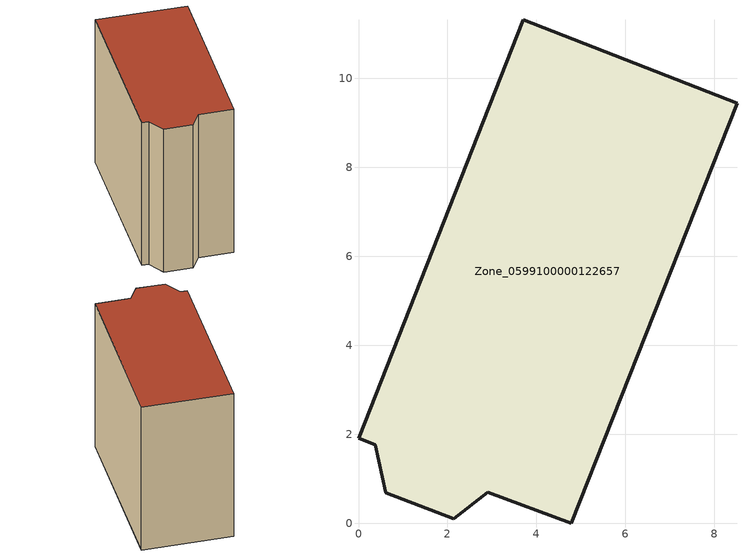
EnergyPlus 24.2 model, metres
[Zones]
Zone_0599100000122657
 floor ground (C_G): 2.14,0.1 0.61,0.69 0.37,1.77 0,1.91 3.7,11.32 8.51,9.44 4.78,0 2.91,0.7 z0
 wall outside (C_F): 0.61,0.69 2.14,0.1 2.91,0.7 4.78,0 8.51,9.44 3.7,11.32 0,1.91 0.37,1.77 0.61,0.69 z0:9.38
 roof outside (C_R): 3.7,11.32 0,1.91 0.37,1.77 0.61,0.69 2.14,0.1 2.91,0.7 4.78,0 8.51,9.44 z9.38
[BUILDING]
Pand.0599100000122657: North Axis=0; Terrain=City; Loads Convergence Tolerance Value=0.04; Temperature Convergence Tolerance Value=0.4; Solar Distribution=FullExterior; Maximum Number of Warmup Days=25; Minimum Number of Warmup Days=1
[Site:Location]
Rotterdam.The.Hague.AP_ZH_NLD Design_Conditions: Latitude=51.96; Longitude=4.45; Time Zone=1; Elevation=-4.5
[SITE:GROUNDTEMPERATURE:BUILDINGSURFACE]
18, 18, 18, 18, 18, 18, 18, 18, 18, 18, 18, 18
[MATERIAL] Thermal Absorptance=0.9; Solar Absorptance=0.7; Visible Absorptance=0.7
Name | Roughness | Thickness | Conductivity | Density | Specific Heat
G.TC.1946 | MediumSmooth | 0.15 | 1 | 540 | 1210
F.TC.1946 | Rough | 0.3 | 0.857143 | 1920 | 840
R.TC.1946 | MediumRough | 0.2 | 0.909091 | 1500 | 1000
[CONSTRUCTION]
C_G: G.TC.1946
C_F: F.TC.1946
C_R: R.TC.1946
[ZONE]
Zone_0599100000122657: Type=1; Multiplier=1; Ceiling Height=Autocalculate; Volume=Autocalculate; Floor Area=autocalculate; Part of Total Floor Area=Yes
[ZONEINFILTRATION:DESIGNFLOWRATE]
Infil_Zone_0599100000122657: Zone or ZoneList or Space or SpaceList=Zone_0599100000122657; Schedule=AlwaysOn; Design Flow Rate Calculation Method=Flow/Area; Flow Rate per Floor Area=0.003; Constant Term Coefficient=1; Temperature Term Coefficient=0; Velocity Term Coefficient=0; Velocity Squared Term Coefficient=0
[HVACTEMPLATE:ZONE:IDEALLOADSAIRSYSTEM]
Zone_0599100000122657: Maximum Heating Supply Air Temperature=50; Minimum Cooling Supply Air Temperature=13; Maximum Heating Supply Air Humidity Ratio=0.0156; Minimum Cooling Supply Air Humidity Ratio=0.0077; Heating Limit=NoLimit; Cooling Limit=NoLimit; Dehumidification Control Type=ConstantSensibleHeatRatio; Cooling Sensible Heat Ratio=0.7; Dehumidification Setpoint=60; Humidification Control Type=None; Humidification Setpoint=30; Outdoor Air Method=None; Outdoor Air Flow Rate per Person=0.00944; Outdoor Air Flow Rate per Zone Floor Area=0; Outdoor Air Flow Rate per Zone=0; Demand Controlled Ventilation Type=None; Outdoor Air Economizer Type=NoEconomizer; Heat Recovery Type=None; Sensible Heat Recovery Effectiveness=0.7; Latent Heat Recovery Effectiveness=0.65
[ZONECONTROL:THERMOSTAT]
ThermostatControl_Zone_0599100000122657: Zone or ZoneList=Zone_0599100000122657; Control Type Schedule=DualSetpointControlType; Control 1=Thermostat_Zone_0599100000122657; Temperature Difference Between Cutout And Setpoint=0
[THERMOSTATSETPOINT:DUALSETPOINT]
Thermostat_Zone_0599100000122657: Heating Setpoint Temperature Schedule=HeatingSetpoint_Zone_0599100000122657; Cooling Setpoint Temperature Schedule=CoolingSetpoint_Zone_0599100000122657
[SCHEDULE:COMPACT]
HeatingSetpoint_Zone_0599100000122657: Through: 12/31, For: AllDays, Until: 24:00, 21
CoolingSetpoint_Zone_0599100000122657: Through: 12/31, For: AllDays, Until: 24:00, 24
DualSetpointControlType: Through: 12/31, For: AllDays, Until: 24:00, 4
AlwaysOn: Through: 12/31, For: AllDays, Until: 24:00, 1
